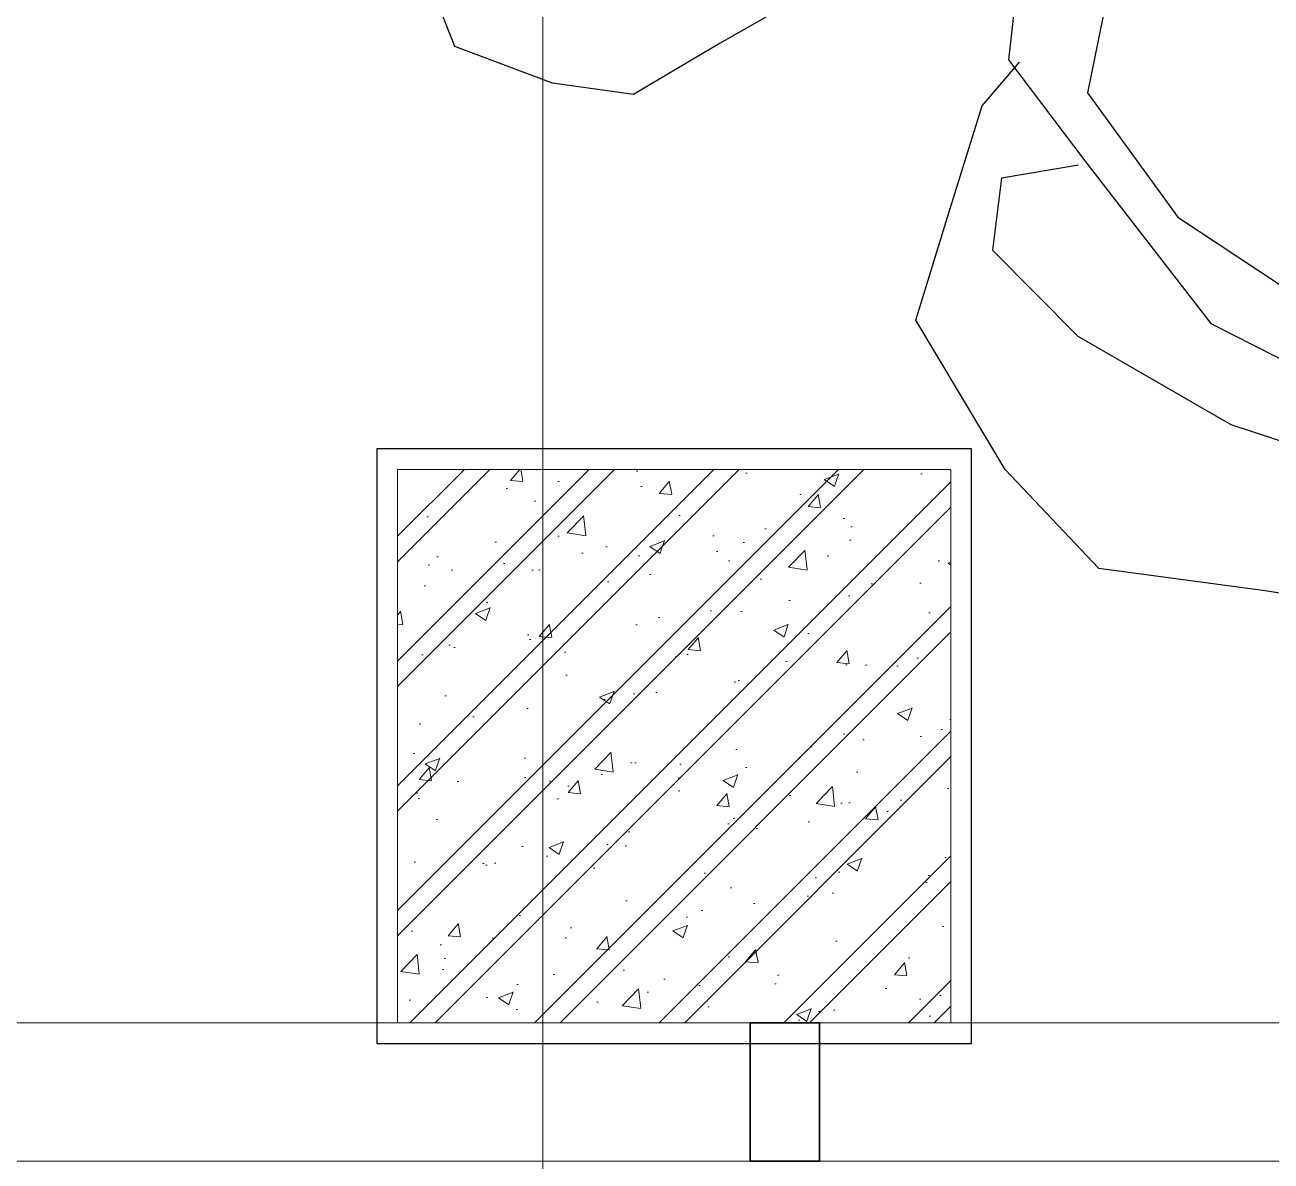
# Model space of a CAD drawing. Header units: millimetres. Extents: x -343543 to 400519, y -115663 to 104219.
# Drawn here: x -322738 to -321837, y -100 to 721 of the extents above; entities that cross this region are included whole.
import ezdxf
from ezdxf.xclip import XClip

# ---------------------------------------------------------------- set-up
doc = ezdxf.new("R2010")
doc.units = ezdxf.units.MM
doc.header["$XCLIPFRAME"] = 0
doc.linetypes.add('XREF MAT BANG TUONG XAY$0$CENTER', pattern=[50.800000000000004, 31.75, -6.35, 6.35, -6.35])
doc.layers.get('0').update_dxf_attribs({"color": 231, "lineweight": 0})
for name, color, linetype, lineweight in [('A-PATT', 252, 'Continuous', 9), ('A-SYMBOLS', 10, 'Continuous', 13), ('XREF MAT BANG TUONG XAY$0$01.Xref _MB T1$0$A-DOOR', 8, 'Continuous', 9), ('XREF MAT BANG TUONG XAY$0$01.Xref _MB T1$0$A-WALL', 8, 'Continuous', 35), ('XREF MAT BANG TUONG XAY$0$A-GRID', 8, 'XREF MAT BANG TUONG XAY$0$CENTER', 15), ('XREF MAT BANG TUONG XAY$0$xref_IKIGAI_Cot$0$A-FNSH', 8, 'Continuous', 9), ('XREF MAT BANG TUONG XAY$0$xref_IKIGAI_Cot$0$A-PATT', 8, 'Continuous', 5)]:
    doc.layers.add(name, color=color, linetype=linetype, lineweight=lineweight)
doc.layers.add('XREF MAT BANG NOI THAT$0$FF-Plants', color=8, linetype='Continuous')
doc.layers.add('XREF MAT BANG TUONG XAY$0$A-FNSH', color=8, linetype='Continuous')

# ---------------------------------------------------------------- blocks, each defined once
blk = doc.blocks.new('XREF MAT BANG TUONG XAY$0$00.xref_IKIGAI_Truc')
at = {"layer": 'XREF MAT BANG TUONG XAY$0$A-GRID', "color": 8, "ltscale": 20}
for points in [[(16200, -3895.000007497932), (16200, 22641.72244639101)], [(-2907.525181142613, 0), (42750.0013740146, 0)]]:
    blk.add_lwpolyline(points, dxfattribs=at)
blk = doc.blocks.new('XREF MAT BANG TUONG XAY$0$xref_IKIGAI_Cot')
at = {"layer": 'XREF MAT BANG TUONG XAY$0$xref_IKIGAI_Cot$0$A-PATT'}
h = blk.add_hatch(dxfattribs=at)
h.set_pattern_fill('BT-01', color=8, scale=15, pattern_type=2)
h.set_pattern_definition([(49.99999999999999, (16274.99954158868, 180.0024391418565), (107.589027390113, -9.412820247389266), [11.25, -123.75]), (355, (16274.99954158868, 180.0024391418565), (-20.81270004195, 112.8288200550018), [9, -99]), (100.4514, (16283.96529358868, 179.2180381418565), (86.77640725710323, 103.415931309143), [9.5610285, -105.1713168]), (46.18420000000001, (16274.99954158868, 210.0024391418565), (160.0861572938467, -24.82785214935271), [16.875, -185.625]), (96.6356, (16288.34005333868, 207.9334430918565), (140.1994058323055, 146.1176806350663), [14.3415432, -157.75695]), (351.1842, (16274.99954158868, 210.0024391418565), (140.1992917700441, 146.1177901387987), [13.5, -148.5]), (21, (16289.99954158868, 202.5024391418565), (89.53605781776925, -60.39283359980082), [11.25, -123.75]), (326.0000000000001, (16289.99954158868, 202.5024391418565), (36.49729978823726, 108.772506757028), [9, -99]), (71.4514, (16297.46087653868, 197.4696982418565), (126.0333942872235, 48.37957450649286), [9.5610285, -105.1713168]), (37.50000000000001, (16274.99954158868, 180.0024391418565), (1.8239782975936, 49.93407807469672), [0, -97.8, 0, -100.5, 0, -99.375]), (7.499999999999999, (16274.99954158868, 180.0024391418565), (39.46043061632229, 59.16175678235403), [0, -57.3, 0, -95.55, 0, -37.875]), (327.5, (16241.54954158868, 180.0024391418565), (80.07336542586135, -3.383230760156963), [0, -37.5, 0, -117, 0, -155.25]), (317.5, (16226.54954158868, 180.0024391418565), (87.47792540135794, 15.01574734984766), [0, -48.75, 0, -77.69999999999999, 0, -110.25]), (45, (16274.99954158868, 180.0024391418565), (-45.07805730064241, 45.07805730064241), []), (45, (16274.99954158868, 198.3774391418565), (-45.07805730064241, 45.07805730064241), [])])
h.paths.add_polyline_path([(16094.99954158868, 0.002439141855575144), (16494.99954158868, 0.002439141856484639), (16494.99954158868, 400.0024391418565), (16094.99954158868, 400.0024391418556)])
at = {"layer": 'XREF MAT BANG TUONG XAY$0$A-GRID', "color": 8, "ltscale": 20}
for points in [[(16200, -3895.000007497932), (16200, 22641.72244639101)], [(-2907.525181142613, 0), (42750.0013740146, 0)]]:
    blk.add_lwpolyline(points, dxfattribs=at)
at = {"layer": 'XREF MAT BANG TUONG XAY$0$xref_IKIGAI_Cot$0$A-FNSH', "color": 8}
blk.add_lwpolyline([(16094.99954158868, 0.002439141855575144), (16494.99954158868, 0.002439141856484639), (16494.99954158868, 400.0024391418565), (16094.99954158868, 400.0024391418556)], close=True, dxfattribs=at)
blk = doc.blocks.new('XREF MAT BANG NOI THAT$0$YLD.Studio-03-187')
at = {"layer": 'XREF MAT BANG NOI THAT$0$FF-Plants', "color": 8}
for p, q in [((-508.9749555388662, -187.602287509806), (-537.9728783636565, -330.0463562733894)), ((-585.0929342633171, -217.3948783258529), (-594.9004343816159, -306.0590265867431)), ((-594.9004343816159, -306.0590265867431), (-539.7261696323694, -379.1424339296536)), ((-614.0192164990294, -339.2469706802149), (-586.9884535094825, -307.6742123130607)), ((-537.9728783636565, -330.0463562733894), (-472.6389397622443, -419.9097859521025)), ((-638.0417486755068, -416.7669889042591), (-614.0192164990294, -339.2469706802149)), ((-544.4876917141482, -382.2912517290315), (-599.9474656191778, -391.575053535249)), ((-539.7261696323694, -379.1424339296536), (-448.7137092158737, -496.7910487407462)), ((-599.9474656191778, -391.575053535249), (-606.4622789696696, -443.8199489908911)), ((-662.0642808519842, -494.2870071283032), (-638.0417486755068, -416.7669889042591)), ((-472.6389397622443, -419.9097859521025), (-311.9477058068624, -525.9396553153492)), ((-606.4622789696696, -443.8199489908911), (-544.9143756461708, -505.8410207223606)), ((-597.5081467154159, -602.2553387166554), (-662.0642808519842, -494.2870071283032)), ((-448.7137092158737, -496.7910487407462), (-323.1534538510969, -560.742088648145)), ((-544.9143756461708, -505.8410207223606), (-434.28030978881, -569.6429564919272)), ((-434.28030978881, -569.6429564919272), (-302.9880663151089, -612.9337730187908)), ((-529.6582454070849, -673.8060512453958), (-597.5081467154159, -602.2553387166554)), ((-409.3578542078321, -690.1263985980186), (-529.6582454070849, -673.8060512453958)), ((-249.4943718413633, -714.5229153546279), (-409.3578542078321, -690.1263985980186))]:
    blk.add_line(p, q, dxfattribs=at)
blk = doc.blocks.new('XREF MAT BANG NOI THAT$0$YLD.Studio-03-233')
at = {"layer": 'XREF MAT BANG NOI THAT$0$FF-Plants', "color": 8}
for p, q in [((0, 0), (-38.94909641682898, -8.946625752934779)), ((68.44553119586999, -22.25583946986808), (0, 0)), ((-38.94909641682898, -8.946625752934779), (-77.57045196315084, -61.22175445540779)), ((111.061272930423, -68.52987863246744), (68.44553119586999, -22.25583946986808)), ((-22.48818126539845, -35.90964752477157), (-85.7986453707017, -119.7771386248169)), ((57.68978722954125, -33.16579896456824), (-22.48818126539845, -35.90964752477157)), ((105.6840768843467, -73.98467984630042), (57.68978722954125, -33.16579896456824)), ((-118.2325120197165, -44.287662966879), (-144.9873882963511, -66.34326028181749)), ((-89.57960958719195, -50.8082572761341), (-118.2325120197165, -44.287662966879)), ((-74.58855691254576, -86.43801607433124), (-89.57960958719195, -50.8082572761341)), ((-77.57045196315084, -61.22175445540779), (-97.94014138781495, -90.61619955178321)), ((-144.9873882963511, -66.34326028181749), (-141.5114707340617, -121.3409857676743)), ((187.1664795823563, -100.4796057002095), (111.061272930423, -68.52987863246744)), ((196.3314412031468, -142.7318688013984), (105.6840768843467, -73.98467984630042)), ((-87.20670022923878, -114.4884428551632), (-74.58855691254576, -86.43801607433124)), ((-97.94014138781495, -90.61619955178321), (-181.6191773120954, -203.8784991502507)), ((216.6640319672333, -131.682434325201), (187.1664795823563, -100.4796057002095)), ((-204.5421751110298, -133.6819216341391), (-170.6362675967757, -116.2108462159958)), ((-170.6362675967757, -116.2108462159958), (-141.8738416810811, -117.4653857795238)), ((-106.4501777691366, -128.5010247777827), (-87.20670022923878, -114.4884428551632)), ((-85.7986453707017, -119.7771386248169), (-170.7007976507193, -214.6327879627752)), ((-141.8738416810811, -117.4653857795238), (-146.463270129334, -132.4652106124413)), ((-141.5114707340617, -121.3409857676743), (-133.2413359786915, -130.3204167975564)), ((-314.4965959567598, -145.852725407316), (-204.5421751110298, -133.6819216341391)), ((-204.5421751110298, -133.6819216341391), (-227.4127739418618, -167.3776238649734)), ((-146.463270129334, -132.4652106124413), (-147.8184387959955, -146.6015588347909)), ((-133.2413359786915, -130.3204167975564), (-106.4501777691366, -128.5010247777827)), ((249.7471460909874, -207.2730832430425), (216.6640319672333, -131.682434325201)), ((195.3662634628854, -254.5688125266133), (196.3314412031468, -142.7318688013984)), ((-337.3586439750034, -216.1625882616427), (-314.4965959567598, -145.852725407316)), ((-147.8184387959955, -146.6015588347909), (-151.5924427829559, -163.1905509232929)), ((-227.4127739418618, -167.3776238649734), (-286.9768652004859, -173.2226793205009)), ((-190.5019691238922, -175.7779612918675), (-227.4127739418618, -167.3776238649734)), ((-286.9768652004859, -173.2226793205009), (-305.0643094838269, -217.7665336976097)), ((-216.1677710156109, -221.4600522248111), (-190.5019691238922, -175.7779612918675)), ((-181.6191773120954, -203.8784991502507), (-230.0997837338837, -242.1420980606199)), ((-336.1485884073154, -247.3296226277271), (-337.3586439750034, -216.1625882616427)), ((-170.7007976507193, -214.6327879627752), (-258.1293828835041, -261.8433760282678)), ((225.4673305185897, -293.0253522744679), (249.7471460909874, -207.2730832430425)), ((277.0440054506216, -234.1579062716119), (249.7471460909874, -207.2730832430425)), ((-305.0643094838269, -217.7665336976097), (-293.982176521371, -250.1854342195147)), ((-293.982176521371, -250.1854342195147), (-216.1677710156109, -221.4600522248111)), ((286.9859260481535, -259.0012031503611), (277.0440054506216, -234.1579062716119)), ((-230.0997837338837, -242.1420980606199), (-299.2780547197362, -266.4723595869691)), ((-299.2780547197362, -266.4723595869691), (-336.1485884073154, -247.3296226277271)), ((52.1049627825123, -318.0891849271975), (195.3662634628854, -254.5688125266133)), ((286.5415256997694, -333.1015563897854), (286.9859260481535, -259.0012031503611)), ((-299.2780547197362, -266.4723595869691), (-340.017667837903, -325.2619702486918)), ((-258.1293828835041, -261.8433760282678), (-313.8614893804297, -344.5726305724784)), ((-258.1293828835041, -261.8433760282678), (-258.1293828835041, -261.8433760282678)), ((177.3587851528719, -309.9451481244105), (225.4673305185897, -293.0253522744679)), ((77.28444790742287, -351.4895737864099), (177.3587851528719, -309.9451481244105)), ((-94.95662839097713, -429.8119992942775), (52.1049627825123, -318.0891849271975)), ((-340.017667837903, -325.2619702486918), (-338.4681624862133, -386.9974805257552)), ((253.3789183157787, -390.7532875627912), (286.5415256997694, -333.1015563897854)), ((-313.8614893804297, -344.5726305724784), (-274.2593807027733, -422.2830043834074)), ((10.43818154932524, -377.9857834288159), (77.28444790742287, -351.4895737864099)), ((-87.21563508738109, -450.3380110457147), (10.43818154932524, -377.9857834288159)), ((-338.4681624862133, -386.9974805257552), (-309.9481867710456, -432.2889538148665)), ((94.28438150488364, -430.4615222479079), (253.3789183157787, -390.7532875627912)), ((253.3789183157787, -390.7532875627912), (126.8782366687192, -441.0597833112151)), ((-274.2593807027733, -422.2830043834074), (-210.0127795196968, -440.0650083153596)), ((-309.9481867710456, -432.2889538148665), (-256.7404543710691, -445.9884217734434)), ((-306.5254949961054, -455.013246269642), (-305.6301195110755, -430.0913935806493)), ((-210.0127795196968, -440.0650083153596), (-94.95662839097713, -429.8119992942775)), ((-58.24947860202883, -467.3080757426069), (94.28438150488364, -430.4615222479079)), ((126.8782366687192, -441.0597833112151), (4.818856547764881, -495.0187164263079)), ((-257.7995831570042, -449.2456627531101), (-280.3693165386321, -474.3239065934285)), ((-256.7404543710691, -445.9884217734434), (-170.0574699996359, -467.2220611921839)), ((-170.0574699996359, -467.2220611921839), (-87.21563508738109, -450.3380110457147)), ((-288.8428153634923, -500.383275369004), (-306.5254949961054, -455.013246269642)), ((-136.0638841077889, -496.0334577373105), (-58.24947860202883, -467.3080757426069)), ((-280.3693165386321, -474.3239065934285), (-263.909518992863, -501.2865649631276)), ((4.818856547764881, -495.0187164263079), (-79.35079021098863, -543.28898523725)), ((-271.1601357308828, -545.7533044683623), (-288.8428153634923, -500.383275369004)), ((-263.909518992863, -501.2865649631276), (-211.8422332263617, -507.4111497478043)), ((-211.8422332263617, -507.4111497478043), (-136.0638841077889, -496.0334577373105)), ((-200.5147948467384, -572.3260656634011), (-271.1601357308828, -545.7533044683623)), ((-79.35079021098863, -543.28898523725), (-141.928514526513, -580.5703753411071)), ((-141.928514526513, -580.5703753411071), (-200.5147948467384, -572.3260656634011))]:
    blk.add_line(p, q, dxfattribs=at)
blk = doc.blocks.new('XREF MAT BANG NOI THAT')
at = {"color": 8}
for name, p in [('XREF MAT BANG NOI THAT$0$YLD.Studio-03-233', (16407.4753756552, 1251.65882063187)), ('XREF MAT BANG NOI THAT$0$YLD.Studio-03-187', (17131.71175129629, 1002.342532528754))]:
    blk.add_blockref(name, p, dxfattribs=at)
blk = doc.blocks.new('01.Xref _MB T1')
at = {"color": 8}
blk.add_lwpolyline([(39999.98286495637, 2999.999971648669), (40000.00011983114, 19400.00000088175), (-0.0001133780606323853, 19399.99891031675), (0.000109863918623887, 2999.999971648669), (8394.990727505367, 2999.999903546392), (8394.990727505367, -99.99995756214776), (31605.0109035246, -99.99952292154558), (31605.0109035246, 3000.000348937985)], close=True, dxfattribs=at)
at = {"layer": 'XREF MAT BANG TUONG XAY$0$01.Xref _MB T1$0$A-DOOR', "color": 8, "transparency": 33554687}
for points in [[(8294.990726998953, 1349.999989249009), (8294.990726827124, -99.99988932421184), (19999.99988919019, -99.99999983023736)], [(8394.990727549128, 1349.999989249009), (8394.990726827124, 0.0001106757881643716), (19999.99988919019, 1.697626430541277e-07)]]:
    blk.add_lwpolyline(points, dxfattribs=at)
at = {"layer": 'XREF MAT BANG TUONG XAY$0$01.Xref _MB T1$0$A-WALL', "color": 8}
blk.add_lwpolyline([(16349.99988919019, -100.0000068535737), (16349.99988919019, -6.85357372276485e-06), (16399.99988919019, -6.85357372276485e-06), (16399.99988919019, -100.0000068535737)], close=True, dxfattribs=at)
at = {"layer": 'XREF MAT BANG TUONG XAY$0$A-FNSH', "color": 8}
blk.add_lwpolyline([(16079.99026841581, -14.99757160913941), (16509.99026841581, -14.99757160913941), (16509.99026841581, 415.0024283908642), (16079.99026841581, 415.0024283908642)], close=True, dxfattribs=at)
at = {"color": 8}
blk.add_blockref('XREF MAT BANG TUONG XAY$0$00.xref_IKIGAI_Truc', (0.000109863918623887, 0), dxfattribs=at)
ref = blk.add_blockref('XREF MAT BANG TUONG XAY$0$xref_IKIGAI_Cot', (-0.009273172880057245, -1.075099498848431e-05), dxfattribs=at)
XClip(ref).set_block_clipping_path([(-1610.3425959282936, -2225.6693134198044), (41829.12952086335, 21555.881957526355)])
at = {"layer": 'A-PATT', "color": 8}
blk.add_blockref('XREF MAT BANG NOI THAT', (0, 0), dxfattribs=at)

msp = doc.modelspace()

# ---------------------------------------------------------------- block references
at = {"layer": 'A-SYMBOLS'}
msp.add_blockref('01.Xref _MB T1', (-338563.4783449996, 2.91038304567337e-11), dxfattribs=at)

doc.saveas('drawing.dxf')
